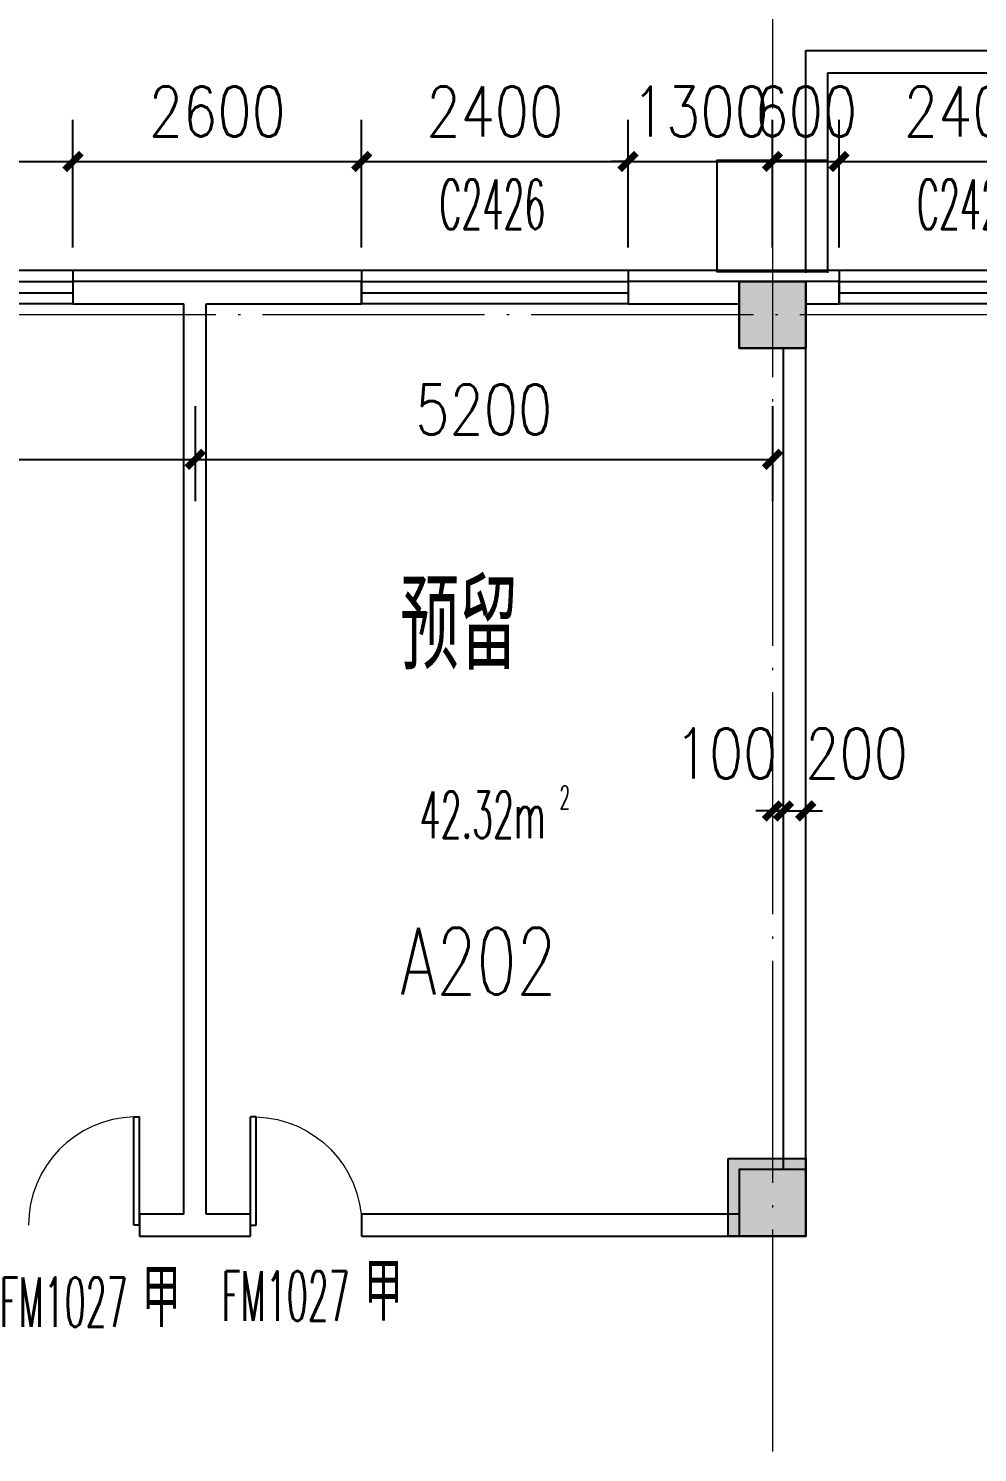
# Model space of a CAD drawing. Extents: x 1417642 to 3570900, y 124798 to 1191112.
# Drawn here: x 1514679 to 1523226, y 532122 to 544951 of the extents above; entities that cross this region are included whole.
import ezdxf

# ---------------------------------------------------------------- set-up
doc = ezdxf.new("R2010")
doc.units = 0
doc.header["$LTSCALE"] = 1000
doc.header["$MEASUREMENT"] = 0
doc.linetypes.add('DOTE', pattern=[2.42, 2, -0.2, 0.02, -0.2])
doc.layers.get('0').update_dxf_attribs({"linetype": 'CONTINUOUS'})
doc.layers.get('Defpoints').update_dxf_attribs({"linetype": 'CONTINUOUS'})
for name, color, linetype in [('colu', 2, 'CONTINUOUS'), ('COLUMN', 9, 'CONTINUOUS'), ('DOTE', 1, 'DOTE'), ('PUB_DIM', 3, 'CONTINUOUS'), ('PUB_HATCH', 8, 'CONTINUOUS'), ('PUB_TEXT', 40, 'CONTINUOUS'), ('SPACE', 7, 'CONTINUOUS'), ('SURFACE', 6, 'CONTINUOUS'), ('tiaozheng', 20, 'CONTINUOUS'), ('WALL', 4, 'CONTINUOUS'), ('WINDOW', 2, 'CONTINUOUS'), ('WINDOW_TEXT', 7, 'CONTINUOUS'), ('填充', 252, 'CONTINUOUS'), ('柱填充 @ 1', 8, 'CONTINUOUS'), ('立面造型', 40, 'CONTINUOUS')]:
    doc.layers.add(name, color=color, linetype=linetype)
doc.styles.add('_TCH_SPACE', font='ROMANS', dxfattribs={"width": 0.7, "height": 5, "bigfont": 'Z'})
doc.styles.add('_TCH_WINDOW', font='ROMANS.shx', dxfattribs={"width": 0.7, "height": 400, "bigfont": 'Z.shx'})
doc.styles.add('DIM_FONT', font='SIMPLEX.shx', dxfattribs={"width": 0.8})
doc.styles.add('Z', font='ROMANS', dxfattribs={"width": 0.7, "bigfont": 'Z'})
doc.dimstyles.new('DIMN150', dxfattribs={"dimscale": 1.5, "dimtxt": 300, "dimasz": 100, "dimexe": 250, "dimexo": 300, "dimgap": 150, "dimtad": 1, "dimdec": 0, "dimzin": 0, "dimdsep": 46, "dimtxsty": 'DIM_FONT', "dimblk": 'ARCHTICK', "dimcen": 0.09, "dimdle": 1.5, "dimclrt": 7, "dimazin": 2, "dimtfac": 1, "dimtdec": 0, "dimtix": 1, "dimtmove": 2, "dimatfit": 3, "dimldrblk": 'ARCHTICK', "dimfxl": 1, "dimtolj": 1, "dimtzin": 0, "dimarcsym": 0})

# ---------------------------------------------------------------- blocks, each defined once
blk = doc.blocks.new('5873')
at = {"layer": '柱填充 @ 1', "ltscale": 1000}
for points in [[(1585228, 714085), (1585828, 714085), (1585828, 713485), (1585228, 713485)], [(1585128, 706185), (1585828, 706185), (1585828, 705485), (1585128, 705485)]]:
    blk.add_hatch(color=256, dxfattribs=at).paths.add_polyline_path(points)
at = {"layer": 'colu', "ltscale": 1000}
for points in [[(1585228, 714085), (1585828, 714085), (1585828, 713485), (1585228, 713485)], [(1585128, 706185), (1585828, 706185), (1585828, 705485), (1585128, 705485)]]:
    blk.add_lwpolyline(points, close=True, dxfattribs=at)
blk = doc.blocks.new('_ArchTick')
at = {"color": 0, "linetype": 'ByBlock', "const_width": 0.4}
blk.add_lwpolyline([(-0.5, -0.5), (0.5, 0.5)], dxfattribs=at)
blk = doc.blocks.new('*D2361')
at = {"layer": 'Defpoints', "color": 0}
for p in [(1521479, 537902), (1521379, 537810), (1521479, 537810)]:
    blk.add_point(p, dxfattribs=at)
at = {"layer": 'PUB_DIM', "color": 0, "lineweight": -2}
for p, q in [((1521379, 538260), (1521379, 538277)), ((1521479, 538260), (1521479, 538277)), ((1521379, 537902), (1521229, 537902)), ((1521379, 537902), (1521479, 537902)), ((1521479, 537902), (1521629, 537902))]:
    blk.add_line(p, q, dxfattribs=at)
at = {"layer": 'PUB_DIM', "color": 0, "lineweight": -2, "xscale": 150, "yscale": 150, "zscale": 150}
blk.add_blockref('_ArchTick', (1521379, 537902), dxfattribs=at)
at = {"layer": 'PUB_DIM', "color": 0, "lineweight": -2, "xscale": 150, "yscale": 150, "zscale": 150, "rotation": 180}
blk.add_blockref('_ArchTick', (1521479, 537902), dxfattribs=at)
at = {"layer": 'PUB_DIM', "color": 7, "insert": (1520961, 538420), "char_height": 450, "attachment_point": 5, "style": 'DIM_FONT'}
blk.add_mtext('\\A1;100', dxfattribs=at)
blk = doc.blocks.new('*D2362')
at = {"layer": 'Defpoints', "color": 0}
for p in [(1521679, 537902), (1521479, 537810), (1521679, 537810)]:
    blk.add_point(p, dxfattribs=at)
at = {"layer": 'PUB_DIM', "color": 0, "lineweight": -2}
for p, q in [((1521479, 538260), (1521479, 538277)), ((1521679, 538260), (1521679, 538277)), ((1521479, 537902), (1521329, 537902)), ((1521479, 537902), (1521679, 537902)), ((1521679, 537902), (1521829, 537902))]:
    blk.add_line(p, q, dxfattribs=at)
at = {"layer": 'PUB_DIM', "color": 0, "lineweight": -2, "xscale": 150, "yscale": 150, "zscale": 150}
blk.add_blockref('_ArchTick', (1521479, 537902), dxfattribs=at)
at = {"layer": 'PUB_DIM', "color": 0, "lineweight": -2, "xscale": 150, "yscale": 150, "zscale": 150, "rotation": 180}
blk.add_blockref('_ArchTick', (1521679, 537902), dxfattribs=at)
at = {"layer": 'PUB_DIM', "color": 7, "insert": (1522137, 538420), "char_height": 450, "attachment_point": 5, "style": 'DIM_FONT'}
blk.add_mtext('\\A1;200', dxfattribs=at)
blk = doc.blocks.new('*D3039')
at = {"layer": 'Defpoints', "color": 0}
for p in [(1511379, 541999), (1516179, 541999), (1516179, 541069)]:
    blk.add_point(p, dxfattribs=at)
at = {"layer": 'PUB_DIM', "color": 0, "lineweight": -2}
for p, q in [((1511379, 541549), (1511379, 540694)), ((1516179, 541549), (1516179, 540694)), ((1511376, 541069), (1516181, 541069))]:
    blk.add_line(p, q, dxfattribs=at)
at = {"layer": 'PUB_DIM', "color": 0, "lineweight": -2, "xscale": 150, "yscale": 150, "zscale": 150, "rotation": 180}
blk.add_blockref('_ArchTick', (1511379, 541069), dxfattribs=at)
at = {"layer": 'PUB_DIM', "color": 0, "lineweight": -2, "xscale": 150, "yscale": 150, "zscale": 150}
blk.add_blockref('_ArchTick', (1516179, 541069), dxfattribs=at)
at = {"layer": 'PUB_DIM', "color": 7, "insert": (1513779, 541519), "char_height": 450, "attachment_point": 5, "style": 'DIM_FONT'}
blk.add_mtext('\\A1;4800', dxfattribs=at)
blk = doc.blocks.new('*D3040')
at = {"layer": 'Defpoints', "color": 0}
for p in [(1516179, 541999), (1521379, 541999), (1521379, 541069)]:
    blk.add_point(p, dxfattribs=at)
at = {"layer": 'PUB_DIM', "color": 0, "lineweight": -2}
for p, q in [((1516179, 541549), (1516179, 540694)), ((1521379, 541549), (1521379, 540694)), ((1516176, 541069), (1521381, 541069))]:
    blk.add_line(p, q, dxfattribs=at)
at = {"layer": 'PUB_DIM', "color": 0, "lineweight": -2, "xscale": 150, "yscale": 150, "zscale": 150, "rotation": 180}
blk.add_blockref('_ArchTick', (1516179, 541069), dxfattribs=at)
at = {"layer": 'PUB_DIM', "color": 0, "lineweight": -2, "xscale": 150, "yscale": 150, "zscale": 150}
blk.add_blockref('_ArchTick', (1521379, 541069), dxfattribs=at)
at = {"layer": 'PUB_DIM', "color": 7, "insert": (1518779, 541519), "char_height": 450, "attachment_point": 5, "style": 'DIM_FONT'}
blk.add_mtext('\\A1;5200', dxfattribs=at)
blk = doc.blocks.new('*D3153')
at = {"layer": 'Defpoints', "color": 0}
for p in [(1524379, 543753), (1521979, 542527), (1524379, 542527)]:
    blk.add_point(p, dxfattribs=at)
at = {"layer": 'PUB_DIM', "color": 0, "lineweight": -2}
for p, q in [((1521979, 542977), (1521979, 544128)), ((1524379, 542977), (1524379, 544128)), ((1521976, 543753), (1524381, 543753))]:
    blk.add_line(p, q, dxfattribs=at)
at = {"layer": 'PUB_DIM', "color": 0, "lineweight": -2, "xscale": 150, "yscale": 150, "zscale": 150, "rotation": 180}
blk.add_blockref('_ArchTick', (1521979, 543753), dxfattribs=at)
at = {"layer": 'PUB_DIM', "color": 0, "lineweight": -2, "xscale": 150, "yscale": 150, "zscale": 150}
blk.add_blockref('_ArchTick', (1524379, 543753), dxfattribs=at)
at = {"layer": 'PUB_DIM', "color": 7, "insert": (1523179, 544203), "char_height": 450, "attachment_point": 5, "style": 'DIM_FONT'}
blk.add_mtext('\\A1;2400', dxfattribs=at)
blk = doc.blocks.new('*D3154')
at = {"layer": 'Defpoints', "color": 0}
for p in [(1521979, 543753), (1521379, 542527), (1521979, 542527)]:
    blk.add_point(p, dxfattribs=at)
at = {"layer": 'PUB_DIM', "color": 0, "lineweight": -2}
for p, q in [((1521379, 542977), (1521379, 544128)), ((1521979, 542977), (1521979, 544128)), ((1521379, 543753), (1521229, 543753)), ((1521379, 543753), (1521979, 543753)), ((1521979, 543753), (1522129, 543753))]:
    blk.add_line(p, q, dxfattribs=at)
at = {"layer": 'PUB_DIM', "color": 0, "lineweight": -2, "xscale": 150, "yscale": 150, "zscale": 150}
blk.add_blockref('_ArchTick', (1521379, 543753), dxfattribs=at)
at = {"layer": 'PUB_DIM', "color": 0, "lineweight": -2, "xscale": 150, "yscale": 150, "zscale": 150, "rotation": 180}
blk.add_blockref('_ArchTick', (1521979, 543753), dxfattribs=at)
at = {"layer": 'PUB_DIM', "color": 7, "insert": (1521679, 544203), "char_height": 450, "attachment_point": 5, "style": 'DIM_FONT'}
blk.add_mtext('\\A1;600', dxfattribs=at)
blk = doc.blocks.new('*D3155')
at = {"layer": 'Defpoints', "color": 0}
for p in [(1521379, 543753), (1520079, 542527), (1521379, 542527)]:
    blk.add_point(p, dxfattribs=at)
at = {"layer": 'PUB_DIM', "color": 0, "lineweight": -2}
for p, q in [((1520079, 542977), (1520079, 544128)), ((1521379, 542977), (1521379, 544128)), ((1520079, 543753), (1519929, 543753)), ((1520079, 543753), (1521379, 543753)), ((1521379, 543753), (1521529, 543753))]:
    blk.add_line(p, q, dxfattribs=at)
at = {"layer": 'PUB_DIM', "color": 0, "lineweight": -2, "xscale": 150, "yscale": 150, "zscale": 150}
blk.add_blockref('_ArchTick', (1520079, 543753), dxfattribs=at)
at = {"layer": 'PUB_DIM', "color": 0, "lineweight": -2, "xscale": 150, "yscale": 150, "zscale": 150, "rotation": 180}
blk.add_blockref('_ArchTick', (1521379, 543753), dxfattribs=at)
at = {"layer": 'PUB_DIM', "color": 7, "insert": (1520729, 544203), "char_height": 450, "attachment_point": 5, "style": 'DIM_FONT'}
blk.add_mtext('\\A1;1300', dxfattribs=at)
blk = doc.blocks.new('*D3156')
at = {"layer": 'Defpoints', "color": 0}
for p in [(1520079, 543753), (1517679, 542527), (1520079, 542527)]:
    blk.add_point(p, dxfattribs=at)
at = {"layer": 'PUB_DIM', "color": 0, "lineweight": -2}
for p, q in [((1517679, 542977), (1517679, 544128)), ((1520079, 542977), (1520079, 544128)), ((1517676, 543753), (1520081, 543753))]:
    blk.add_line(p, q, dxfattribs=at)
at = {"layer": 'PUB_DIM', "color": 0, "lineweight": -2, "xscale": 150, "yscale": 150, "zscale": 150, "rotation": 180}
blk.add_blockref('_ArchTick', (1517679, 543753), dxfattribs=at)
at = {"layer": 'PUB_DIM', "color": 0, "lineweight": -2, "xscale": 150, "yscale": 150, "zscale": 150}
blk.add_blockref('_ArchTick', (1520079, 543753), dxfattribs=at)
at = {"layer": 'PUB_DIM', "color": 7, "insert": (1518879, 544203), "char_height": 450, "attachment_point": 5, "style": 'DIM_FONT'}
blk.add_mtext('\\A1;2400', dxfattribs=at)
blk = doc.blocks.new('*D3157')
at = {"layer": 'Defpoints', "color": 0}
for p in [(1517679, 543753), (1515079, 542527), (1517679, 542527)]:
    blk.add_point(p, dxfattribs=at)
at = {"layer": 'PUB_DIM', "color": 0, "lineweight": -2}
for p, q in [((1515079, 542977), (1515079, 544128)), ((1517679, 542977), (1517679, 544128)), ((1515076, 543753), (1517681, 543753))]:
    blk.add_line(p, q, dxfattribs=at)
at = {"layer": 'PUB_DIM', "color": 0, "lineweight": -2, "xscale": 150, "yscale": 150, "zscale": 150, "rotation": 180}
blk.add_blockref('_ArchTick', (1515079, 543753), dxfattribs=at)
at = {"layer": 'PUB_DIM', "color": 0, "lineweight": -2, "xscale": 150, "yscale": 150, "zscale": 150}
blk.add_blockref('_ArchTick', (1517679, 543753), dxfattribs=at)
at = {"layer": 'PUB_DIM', "color": 7, "insert": (1516379, 544203), "char_height": 450, "attachment_point": 5, "style": 'DIM_FONT'}
blk.add_mtext('\\A1;2600', dxfattribs=at)
blk = doc.blocks.new('*D3158')
at = {"layer": 'Defpoints', "color": 0}
for p in [(1515079, 543753), (1512679, 542527), (1515079, 542527)]:
    blk.add_point(p, dxfattribs=at)
at = {"layer": 'PUB_DIM', "color": 0, "lineweight": -2}
for p, q in [((1512679, 542977), (1512679, 544128)), ((1515079, 542977), (1515079, 544128)), ((1512676, 543753), (1515081, 543753))]:
    blk.add_line(p, q, dxfattribs=at)
at = {"layer": 'PUB_DIM', "color": 0, "lineweight": -2, "xscale": 150, "yscale": 150, "zscale": 150, "rotation": 180}
blk.add_blockref('_ArchTick', (1512679, 543753), dxfattribs=at)
at = {"layer": 'PUB_DIM', "color": 0, "lineweight": -2, "xscale": 150, "yscale": 150, "zscale": 150}
blk.add_blockref('_ArchTick', (1515079, 543753), dxfattribs=at)
at = {"layer": 'PUB_DIM', "color": 7, "insert": (1513879, 544203), "char_height": 450, "attachment_point": 5, "style": 'DIM_FONT'}
blk.add_mtext('\\A1;2400', dxfattribs=at)
blk = doc.blocks.new('_FZH')
blk.add_lwpolyline([(-0.5, -0.5), (0.5, -0.5), (0.5, 0.5), (-0.5, 0.5)], close=True)
at = {"layer": 'PUB_HATCH'}
blk.add_solid([(-0.5, -0.5), (0.5, -0.5), (-0.5, 0.5), (0.5, 0.5)], dxfattribs=at)
blk = doc.blocks.new('$TCHSYS$WIN2D')
for p, q in [((-0.5, 0.5), (0.5, 0.5)), ((-0.5, 0.5), (-0.5, -0.5)), ((0.5, 0.5), (0.5, -0.5)), ((0.5, 0.1667), (-0.5, 0.1667)), ((0.5, -0.1667), (-0.5, -0.1667)), ((-0.5, -0.5), (0.5, -0.5))]:
    blk.add_line(p, q)
blk = doc.blocks.new('$DorLib2D$00000001')
for p, q in [((0.45, 0.975), (0.5, 0.975)), ((0.45, 0), (0.45, 0.975)), ((0.5, 0), (0.5, 0.975)), ((0.5, 0), (0.45, 0))]:
    blk.add_line(p, q)
at = {"lineweight": 13}
blk.add_arc((0.475, 0), 0.975, 91.4693, 180, dxfattribs=at)

msp = doc.modelspace()

# ---------------------------------------------------------------- linework, layer by layer
at = {"layer": 'DOTE', "lineweight": 0, "elevation": 0}
for points in [[(1521378.7, 599470.9), (1521378.7, 515570.4)], [(1596227.1, 542370.9), (1431752.3, 542370.9)]]:
    msp.add_lwpolyline(points, dxfattribs=at)
at = {"layer": 'SURFACE'}
for p, q in [((1515078.7, 542770.9), (1515078.7, 542670.9)), ((1516178.7, 542770.9), (1515078.7, 542770.9)), ((1517678.7, 542770.9), (1516178.7, 542770.9)), ((1517678.7, 542770.9), (1517678.7, 542670.9)), ((1520078.7, 542770.9), (1520078.7, 542670.9)), ((1521378.7, 542770.9), (1520078.7, 542770.9)), ((1521978.7, 542770.9), (1521378.7, 542770.9)), ((1521978.7, 542770.9), (1521978.7, 542670.9))]:
    msp.add_line(p, q, dxfattribs=at)
at = {"layer": 'tiaozheng', "color": 2}
for p, q in [((1521678.7, 544751, 0), (1528578.7, 544751, 0)), ((1521678.7, 542751, 0), (1521678.7, 544751, 0)), ((1521878.7, 544551, 0), (1528378.7, 544551, 0)), ((1521878.7, 542751, 0), (1521878.7, 544551, 0))]:
    msp.add_line(p, q, dxfattribs=at)
at = {"layer": 'WALL'}
for p, q in [((1516178.7, 542670.9), (1515078.7, 542670.9)), ((1515078.7, 542670.9), (1515078.7, 542470.9)), ((1517678.7, 542670.9), (1516178.7, 542670.9)), ((1517678.7, 542470.9), (1517678.7, 542670.9)), ((1521078.7, 542670.9), (1520078.7, 542670.9)), ((1520078.7, 542670.9), (1520078.7, 542470.9)), ((1521978.7, 542670.9), (1521678.7, 542670.9)), ((1521978.7, 542470.9), (1521978.7, 542670.9)), ((1515078.7, 542470.9), (1516078.7, 542470.9)), ((1516078.7, 534270.9), (1516078.7, 542470.9)), ((1516278.7, 534270.9), (1516278.7, 542470.9)), ((1516278.7, 542470.9), (1517678.7, 542470.9)), ((1520078.7, 542470.9), (1521078.7, 542470.9)), ((1521678.7, 542470.9), (1521978.7, 542470.9)), ((1521478.7, 534670.9), (1521478.7, 542070.9)), ((1521678.7, 534670.9), (1521678.7, 542070.9)), ((1516078.7, 534270.9), (1515678.7, 534270.9)), ((1515678.7, 534270.9), (1515678.7, 534070.9)), ((1516678.7, 534270.9), (1516278.7, 534270.9)), ((1516678.7, 534070.9), (1516678.7, 534270.9)), ((1521078.7, 534270.9), (1517678.7, 534270.9)), ((1517678.7, 534270.9), (1517678.7, 534070.9)), ((1515678.7, 534070.9), (1516178.7, 534070.9)), ((1516178.7, 534070.9), (1516678.7, 534070.9)), ((1517678.7, 534070.9), (1521078.7, 534070.9))]:
    msp.add_line(p, q, dxfattribs=at)
at = {"layer": '立面造型', "elevation": 0}
msp.add_lwpolyline([(1521878.7, 542760.8), (1521878.7, 543760.8), (1520878.6, 543760.8), (1520878.6, 542760.8)], close=True, dxfattribs=at)

# ---------------------------------------------------------------- block references
at = {"layer": 'COLUMN', "lineweight": 0, "xscale": 600, "yscale": 600, "zscale": 600}
for p in [(1521378.7, 542370.9, 0), (1521378.7, 534370.9, 0)]:
    msp.add_blockref('_FZH', p, dxfattribs=at)
at = {"layer": 'tiaozheng'}
msp.add_blockref('5873', (-64148.9, -171414.5, 0), dxfattribs=at)
at = {"layer": 'WINDOW', "color": 2}
ref = msp.add_blockref('$TCHSYS$WIN2D', (1513878.7, 542620.9), dxfattribs=dict(at, xscale=2400, yscale=-300, zscale=2400, rotation=180))
ref.add_attrib('A', 'C2426', (1513379.9, 543143.5), dxfattribs={"layer": 'WINDOW_TEXT', "color": 2, "height": 446.25, "style": '_TCH_WINDOW', "width": 0.494118})
ref = msp.add_blockref('$TCHSYS$WIN2D', (1518878.7, 542620.9), dxfattribs=dict(at, xscale=2400, yscale=-300, zscale=2400, rotation=180))
ref.add_attrib('A', 'C2426', (1518379.9, 543143.5), dxfattribs={"layer": 'WINDOW_TEXT', "color": 2, "height": 446.25, "style": '_TCH_WINDOW', "width": 0.494118})
ref = msp.add_blockref('$TCHSYS$WIN2D', (1523178.7, 542620.9), dxfattribs=dict(at, xscale=2400, yscale=-300, zscale=2400, rotation=180))
ref.add_attrib('A', 'C2426', (1522679.9, 543143.5), dxfattribs={"layer": 'WINDOW_TEXT', "color": 2, "height": 446.25, "style": '_TCH_WINDOW', "width": 0.494118})
at = {"layer": 'WINDOW', "lineweight": 0, "yscale": 1000}
for p, xscale, zscale in [((1515178.7, 534170.9), 1000, 1000), ((1517178.7, 534170.9), -1000, -1000)]:
    msp.add_blockref('$DorLib2D$00000001', p, dxfattribs=dict(at, xscale=xscale, zscale=zscale))

# ---------------------------------------------------------------- texts
at = {"layer": 'PUB_TEXT', "color": 1, "lineweight": 60, "style": 'Z', "width": 0.7}
msp.add_text('A202', height=600, dxfattribs=at).set_placement((1518028.7, 536249))
at = {"layer": 'SPACE', "style": '_TCH_SPACE', "width": 0.525}
for s, height, p in [('42.32m', 420, (1518201.5, 537657, 0)), ('2', 210, (1519461.5, 537919.5, 0))]:
    msp.add_text(s, height=height, dxfattribs=at).set_placement(p)
at = {"layer": 'WINDOW_TEXT', "style": '_TCH_WINDOW'}
for s, height, width, p in [('甲', 525, 0.7, (1515700.5, 533254)), ('甲', 525, 0.7, (1517700.5, 533308.8)), ('FM1027', 446.25, 0.494118, (1514419.5, 533254)), ('FM1027', 446.25, 0.494118, (1516419.5, 533308.8))]:
    msp.add_text(s, height=height, dxfattribs=dict(at, width=width)).set_placement(p)
at = {"layer": '填充', "insert": (1518025.5, 539975.6), "char_height": 800, "width": 2232.003, "attachment_point": 1, "style": '_TCH_WINDOW'}
msp.add_mtext('{\\C2;预留}', dxfattribs=at)

# ---------------------------------------------------------------- dimensions: what is measured, and where the dimension line sits
at = {"layer": 'PUB_DIM'}
for p1, p2, distance, picture, middle in [((1512678.7, 542527.2), (1515078.7, 542527.2), 1226.2, '*D3158', (1513878.7, 544203.4)), ((1515078.7, 542527.2), (1517678.7, 542527.2), 1226.2, '*D3157', (1516378.7, 544203.4)), ((1517678.7, 542527.2), (1520078.7, 542527.2), 1226.2, '*D3156', (1518878.7, 544203.4)), ((1520078.7, 542527.2), (1521378.7, 542527.2), 1226.2, '*D3155', (1520728.7, 544203.4)), ((1521378.7, 542527.2), (1521978.7, 542527.2), 1226.2, '*D3154', (1521678.7, 544203.4)), ((1521978.7, 542527.2), (1524378.7, 542527.2), 1226.2, '*D3153', (1523178.7, 544203.4)), ((1511378.7, 541998.7), (1516178.7, 541998.7), -930.2, '*D3039', (1513778.7, 541518.5)), ((1516178.7, 541998.7), (1521378.7, 541998.7), -930.2, '*D3040', (1518778.7, 541518.5))]:
    dim = msp.add_aligned_dim(p1=p1, p2=p2, distance=distance, dimstyle='DIMN150', dxfattribs=at)
    dim.commit()
    dim.dimension.update_dxf_attribs({"geometry": picture, "text_midpoint": middle})
for base, p1, p2, picture, middle in [((1521478.7, 537902.2), (1521378.7, 537809.6), (1521478.7, 537809.6), '*D2361', (1520960.9, 538419.7)), ((1521678.7, 537902.2), (1521478.7, 537809.6), (1521678.7, 537809.6), '*D2362', (1522137.2, 538419.7))]:
    dim = msp.add_linear_dim(base=base, p1=p1, p2=p2, angle=0, dimstyle='DIMN150', dxfattribs=at)
    dim.commit()
    dim.dimension.update_dxf_attribs({"geometry": picture, "text_midpoint": middle, "dimtype": 129})

doc.saveas('drawing.dxf')
